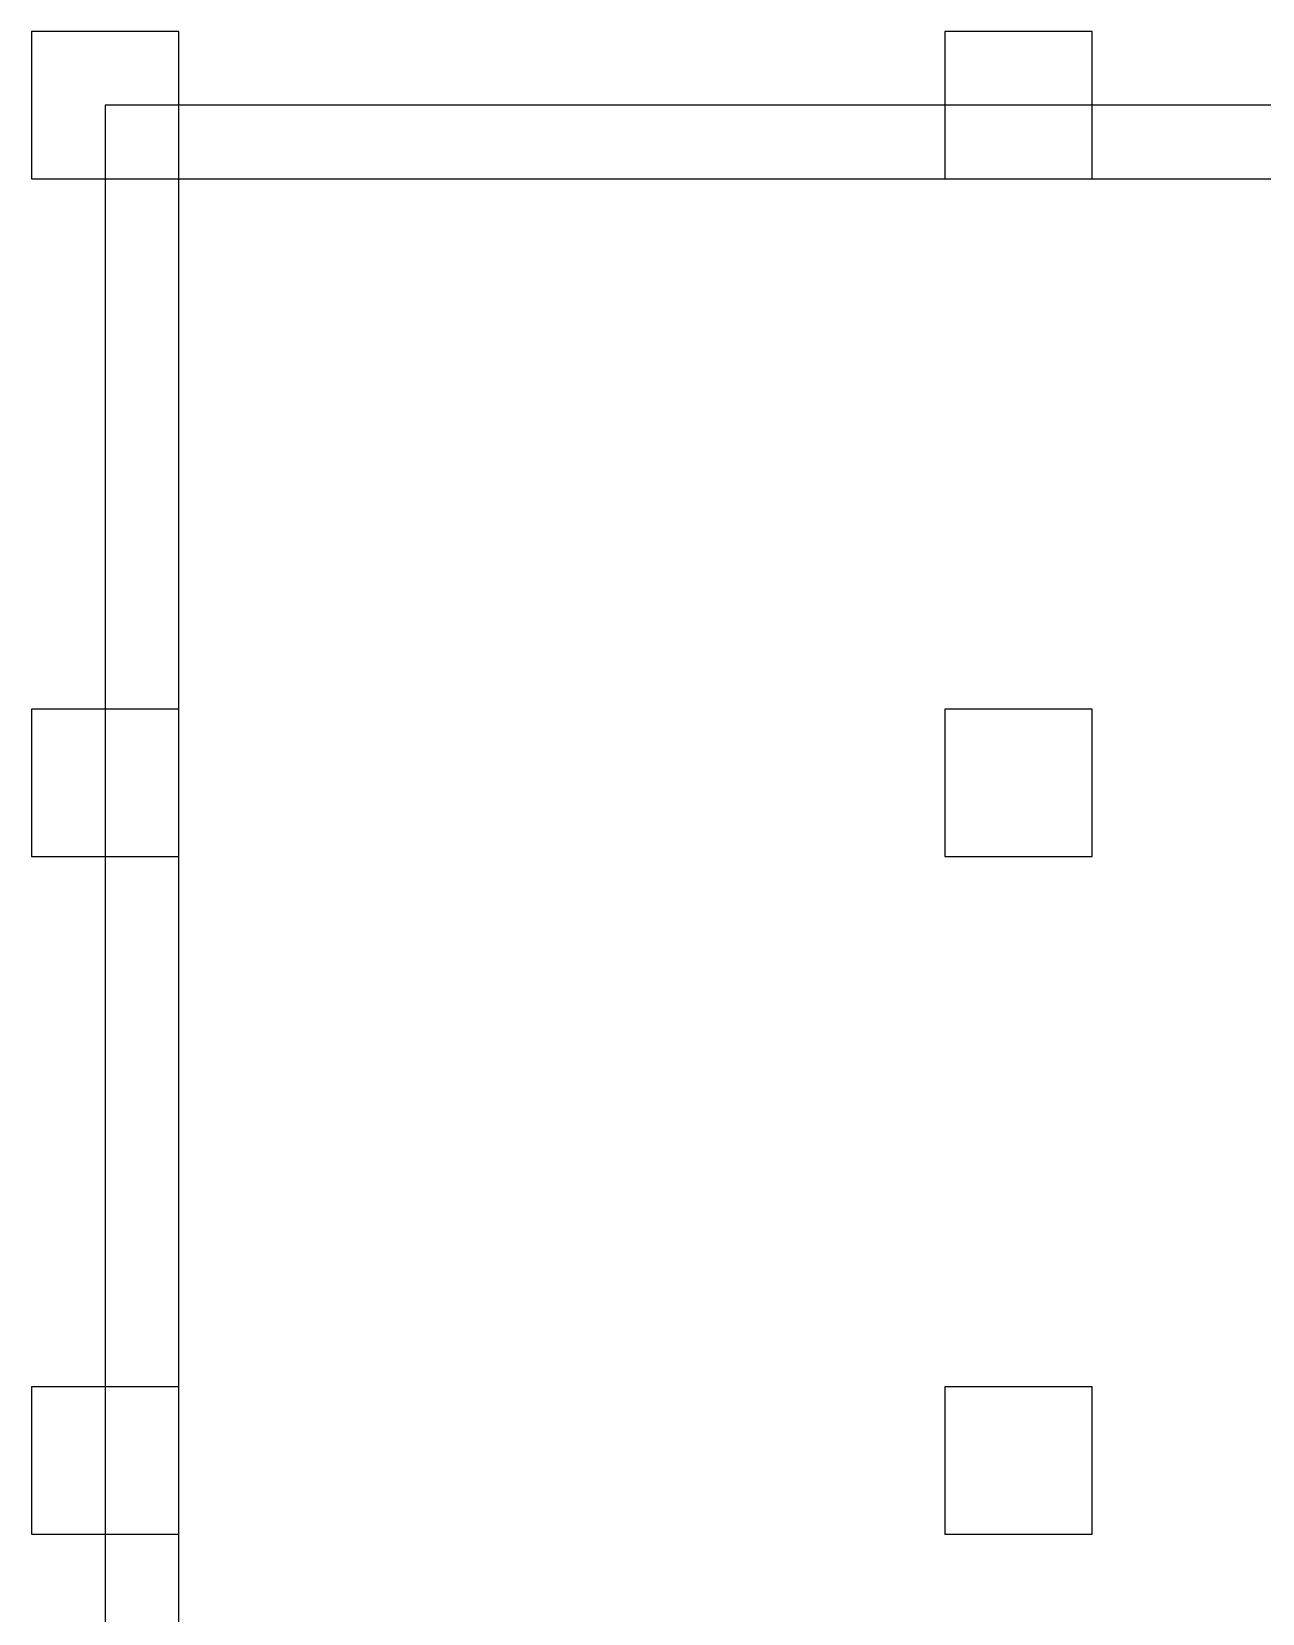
# Model space of a CAD drawing. Header units: millimetres. Extents: x -265298 to 39086, y 16803 to 136893.
# Drawn here: x -106485 to -101392, y 84628 to 91173 of the extents above; entities that cross this region are included whole.
import ezdxf

# ---------------------------------------------------------------- set-up
doc = ezdxf.new("R2010")
doc.units = ezdxf.units.MM
doc.header["$LTSCALE"] = 25
doc.layers.add('schedules_symbols_notes$0$M-ANNO', color=11, linetype='Continuous')

# ---------------------------------------------------------------- blocks, each defined once
blk = doc.blocks.new('*U323')
at = {"layer": 'Defpoints'}
blk.add_lwpolyline([(-304.8, -304.8), (304.8, -304.8), (304.8, 304.8), (-304.8, 304.8)], close=True, dxfattribs=at)
blk = doc.blocks.new('*U331')
at = {"layer": 'Defpoints', "color": 0, "linetype": 'ByBlock', "lineweight": -2, "transparency": 16777216}
for p in [(0, 28041.2), (3779.5, 28041.2), (0, 25237.1), (3779.5, 25237.1), (0, 22433), (3779.5, 22433)]:
    blk.add_blockref('*U323', p, dxfattribs=at)

msp = doc.modelspace()

# ---------------------------------------------------------------- linework, layer by layer
at = {"layer": 'Defpoints', "color": 255}
msp.add_lwpolyline([(-106180, 62826.9), (-68384.8, 62826.9), (-68384.8, 90868.5), (-106180, 90868.5)], close=True, dxfattribs=at)
at = {"layer": 'schedules_symbols_notes$0$M-ANNO'}
msp.add_lwpolyline([(-105875.2, 90563.3), (-85915.1, 90563.3), (-85915.1, 77836.4), (-105875.2, 77836.4)], close=True, dxfattribs=at)

# ---------------------------------------------------------------- block references
at = {"layer": 'Defpoints'}
msp.add_blockref('*U331', (-106180, 62826.9), dxfattribs=at)

doc.saveas('drawing.dxf')
